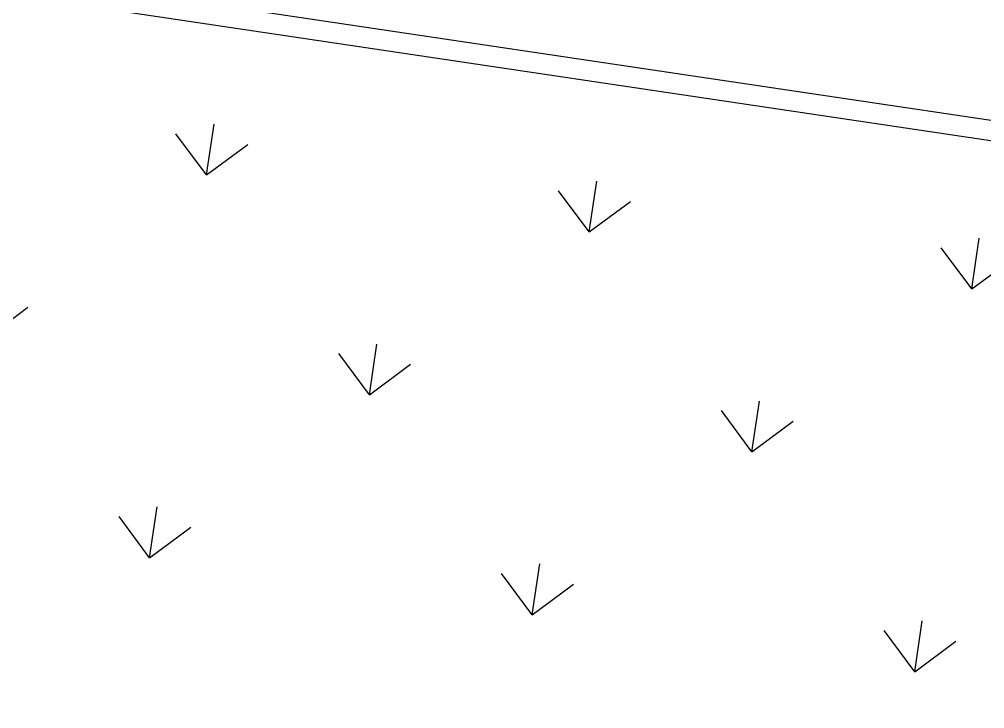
# Model space of a CAD drawing. Header units: millimetres. Extents: x 338 to 506, y 179 to 335.
# Drawn here: x 371.47 to 378.64, y 250.94 to 256.06 of the extents above; entities that cross this region are included whole.
import ezdxf

# ---------------------------------------------------------------- set-up
doc = ezdxf.new("R2010")
doc.units = ezdxf.units.MM
doc.layers.add('ANDEN', color=251, linetype='Continuous')
doc.layers.add('MUROS', color=32, linetype='Continuous')

# ---------------------------------------------------------------- blocks, each defined once
blk = doc.blocks.new('*X963')
at = {"color": 0}
for p, q in [((67.9602, 124.8909), (68.2296, 124.6215)), ((66.5233, 123.4541), (66.7927, 123.7235)), ((69.397, 123.4541), (69.6664, 123.7235)), ((66.5233, 123.4541), (66.7927, 123.1847)), ((66.5233, 123.4541), (66.9043, 123.4541)), ((69.397, 123.4541), (69.6664, 123.1847)), ((69.397, 123.4541), (69.778, 123.4541)), ((67.9602, 122.0172), (68.2296, 122.2867)), ((67.9602, 122.0172), (68.2296, 121.7478)), ((67.9602, 122.0172), (68.3412, 122.0172)), ((66.5233, 120.5804), (66.7927, 120.8498)), ((69.397, 120.5804), (69.6664, 120.8498)), ((66.5233, 120.5804), (66.7927, 120.311)), ((66.5233, 120.5804), (66.9043, 120.5804)), ((69.397, 120.5804), (69.6664, 120.311)), ((69.397, 120.5804), (69.778, 120.5804)), ((67.9602, 119.1436), (68.2296, 119.413)), ((67.9602, 119.1436), (68.2296, 118.8742)), ((67.9602, 119.1436), (68.3412, 119.1436)), ((66.5233, 117.7067), (66.7927, 117.9761)), ((69.397, 117.7067), (69.6664, 117.9761)), ((66.5233, 117.7067), (66.7927, 117.4373)), ((66.5233, 117.7067), (66.9043, 117.7067)), ((69.397, 117.7067), (69.6664, 117.4373)), ((69.397, 117.7067), (69.778, 117.7067))]:
    blk.add_line(p, q, dxfattribs=at)
blk = doc.blocks.new('A$C7152A42C')
at = {"layer": 'ANDEN'}
for points in [[(59.0954, 108.85105), (59.0954, 113.85105), (60.0954, 113.85105), (60.0954, 118.85105), (59.0954, 118.85105), (59.0954, 123.85105), (60.0954, 123.85105), (60.0954, 136.18757), (70.659, 135.51684), (70.659, 108.85105)], [(59.2454, 109.00105), (59.2454, 113.70105), (60.2454, 113.70105), (60.2454, 119.00105), (59.2454, 119.00105), (59.2454, 123.70105), (60.2454, 123.70105), (60.2454, 136.02774), (70.509, 135.37606), (70.509, 109.00105)]]:
    blk.add_lwpolyline(points, close=True, dxfattribs=at)
at = {"layer": 'ANDEN', "color": 251, "linetype": 'Continuous'}
blk.add_blockref('*X963', (0, 0), dxfattribs=at)

msp = doc.modelspace()

# ---------------------------------------------------------------- block references
at = {"layer": 'MUROS', "color": 32, "rotation": 81.53046525965426}
msp.add_blockref('A$C7152A42C', (484.7482, 168.0844), dxfattribs=at)

doc.saveas('drawing.dxf')
